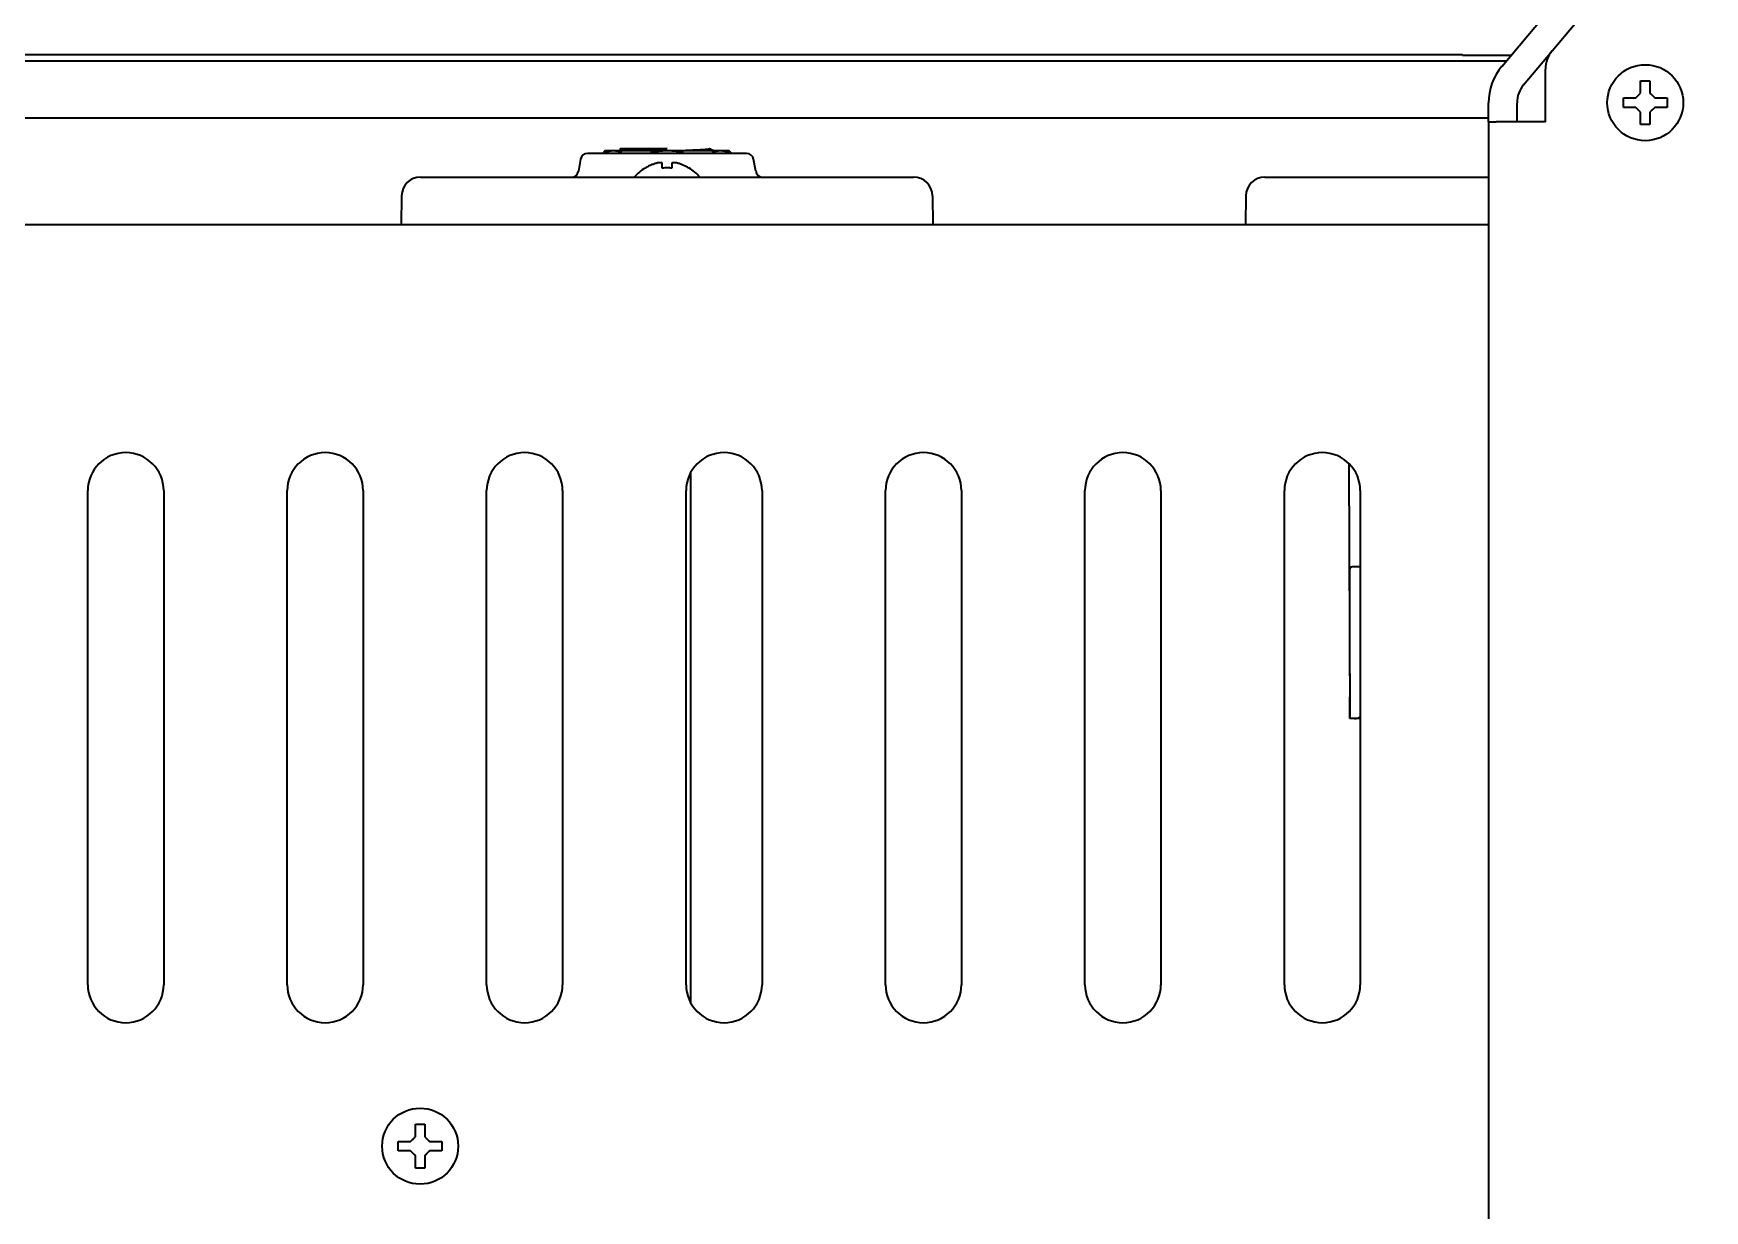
# Model space of a CAD drawing. Header units: inches. Extents: x 885 to 6823, y 710 to 5493.
# Drawn here: x 2995.1 to 3171, y 5209.3 to 5333.2 of the extents above; entities that cross this region are included whole.
import ezdxf

# ---------------------------------------------------------------- set-up
doc = ezdxf.new("R2010")
doc.units = ezdxf.units.IN
doc.layers.add('1', color=7, linetype='Continuous', true_color=0xffffff)

msp = doc.modelspace()

# ---------------------------------------------------------------- linework, layer by layer
at = {"layer": '1', "color": 7, "linetype": 'Continuous', "lineweight": 35}
for p, q in [((3154.98, 5331.39), (3214.12, 5401.87)), ((3149.68, 5329.74), (3164.47, 5347.36)), ((2731.39, 5330.33), (3150.18, 5330.33)), ((3145.53, 5330.94), (2736.03, 5330.94)), ((3150.65, 5330.89), (3145.53, 5330.89)), ((3151.98, 5327.81), (3154.98, 5331.39)), ((3154.28, 5323.89), (3154.28, 5329.46)), ((3148.28, 5323.89), (3148.28, 5325.89)), ((3151.28, 5323.89), (3151.28, 5325.89)), ((3162.48, 5325.92), (3162.48, 5326.42)), ((3162.48, 5325.42), (3162.48, 5325.92)), ((3167.08, 5326.42), (3167.08, 5325.92)), ((3167.08, 5325.92), (3167.08, 5325.42)), ((2733.28, 5324.33), (3148.28, 5324.33)), ((3148.28, 5323.89), (3148.28, 4700.58)), ((3148.28, 5323.89), (3149.08, 5323.89)), ((3154.28, 5323.89), (3149.08, 5323.89)), ((3052.67, 5319.96), (3052.45, 5318.7)), ((3070.15, 5320.58), (3053.41, 5320.58)), ((3055.27, 5320.88), (3054.97, 5320.58)), ((3055.27, 5320.88), (3056.02, 5320.88)), ((3056.02, 5320.88), (3056.29, 5320.88)), ((3056.29, 5320.88), (3061.51, 5320.88)), ((3056.83, 5321.08), (3056.83, 5320.88)), ((3056.83, 5321.08), (3061.78, 5321.08)), ((3061.51, 5320.88), (3062.05, 5320.88)), ((3062.05, 5320.88), (3067.28, 5320.88)), ((3067.28, 5320.88), (3067.54, 5320.88)), ((3067.54, 5320.88), (3068.29, 5320.88)), ((3068.59, 5320.58), (3068.29, 5320.88)), ((3071.11, 5318.7), (3070.89, 5319.96)), ((3035.83, 5318.08), (3040.83, 5318.08)), ((3040.83, 5318.08), (3082.73, 5318.08)), ((3059.48, 5319.03), (3059.48, 5319.06)), ((3064.08, 5319.06), (3064.08, 5319.03)), ((3082.73, 5318.08), (3087.73, 5318.08)), ((3124.73, 5318.08), (3129.73, 5318.08)), ((3129.73, 5318.08), (3148.28, 5318.08)), ((3033.83, 5316.12), (3033.78, 5313.08)), ((3089.73, 5316.12), (3089.78, 5313.08)), ((3122.73, 5316.12), (3122.68, 5313.08)), ((2955.78, 5313.08), (3148.28, 5313.08)), ((3064.28, 5240.08), (3064.28, 5287.02)), ((3133.56, 5287.95), (3133.68, 5261.1)), ((3000.78, 5233.08), (3000.78, 5285.08)), ((3008.78, 5285.08), (3008.78, 5233.08)), ((3021.78, 5233.08), (3021.78, 5285.08)), ((3029.78, 5285.08), (3029.78, 5233.08)), ((3042.78, 5233.08), (3042.78, 5285.08)), ((3050.78, 5285.08), (3050.78, 5233.08)), ((3063.78, 5233.08), (3063.78, 5285.08)), ((3071.78, 5285.08), (3071.78, 5233.08)), ((3084.78, 5233.08), (3084.78, 5285.08)), ((3092.78, 5285.08), (3092.78, 5233.08)), ((3105.78, 5233.08), (3105.78, 5285.08)), ((3113.78, 5285.08), (3113.78, 5233.08)), ((3126.78, 5233.08), (3126.78, 5285.08)), ((3134.78, 5285.08), (3134.78, 5233.08)), ((3133.9, 5277.08), (3134.78, 5277.08)), ((3133.68, 5265.83), (3133.68, 5271.9)), ((3133.68, 5261.1), (3133.68, 5261.08)), ((3134.18, 5261.08), (3133.68, 5261.08)), ((3134.78, 5261.08), (3134.18, 5261.08)), ((3064.28, 5231.14), (3064.28, 5240.08)), ((3033.48, 5216.08), (3033.48, 5216.58)), ((3033.48, 5215.58), (3033.48, 5216.08)), ((3038.08, 5216.58), (3038.08, 5216.08)), ((3038.08, 5216.08), (3038.08, 5215.58))]:
    msp.add_line(p, q, dxfattribs=at)
for centre in [(3164.78, 5325.92), (3035.78, 5216.08)]:
    msp.add_circle(centre, 4, dxfattribs=at)
for centre, radius, start, end in [((3157.28, 5329.46), 3, 140, 180), ((3154.28, 5325.89), 6, 140, 180), ((3154.28, 5325.89), 3, 140, 180), ((3053.41, 5319.83), 0.75, 90, 170), ((3070.15, 5319.83), 0.75, 10, 90), ((3035.83, 5316.08), 2, 90, 179), ((3051.71, 5318.83), 0.75, 270, 350), ((3061.98, 5314.96), 4.8, 121.3727, 139.458), ((3061.58, 5314.96), 4.8, 40.542, 58.6273), ((3071.85, 5318.83), 0.75, 190, 270), ((3087.73, 5316.08), 2, 1, 90), ((3124.73, 5316.08), 2, 90, 179), ((3004.78, 5285.08), 4, 0, 180), ((3025.78, 5285.08), 4, 0, 180), ((3046.78, 5285.08), 4, 0, 180), ((3067.78, 5285.08), 4, 0, 180), ((3088.78, 5285.08), 4, 0, 180), ((3109.78, 5285.08), 4, 0, 180), ((3130.78, 5285.08), 4, 0, 180), ((3134.18, 5262.08), 1, 270, 306.8719), ((3004.78, 5233.08), 4, 180, 0), ((3025.78, 5233.08), 4, 180, 0), ((3046.78, 5233.08), 4, 180, 0), ((3067.78, 5233.08), 4, 180, 0), ((3088.78, 5233.08), 4, 180, 0), ((3109.78, 5233.08), 4, 180, 0), ((3130.78, 5233.08), 4, 180, 0)]:
    msp.add_arc(centre, radius, start, end, dxfattribs=at)
msp.add_ellipse((3606.11, 5256.35), major_axis=(5.64, -1013.69), ratio=0.466017, start_param=4.700442, end_param=4.702845, dxfattribs=at)
for points, degree in [([(3163.78, 5326.42), (3163.8, 5326.45), (3163.85, 5326.49), (3163.92, 5326.56), (3163.99, 5326.64), (3164.07, 5326.71), (3164.14, 5326.78), (3164.21, 5326.85), (3164.26, 5326.9), (3164.28, 5326.92)], 3), ([(3164.28, 5328.22), (3164.45, 5328.22), (3164.78, 5328.22), (3165.11, 5328.22), (3165.28, 5328.22)], 3), ([(3164.28, 5326.92), (3164.28, 5326.98), (3164.28, 5327.08), (3164.28, 5327.25), (3164.28, 5327.41), (3164.28, 5327.56), (3164.28, 5327.71), (3164.28, 5327.87), (3164.28, 5328.03), (3164.28, 5328.16), (3164.28, 5328.22)], 3), ([(3165.28, 5326.92), (3165.31, 5326.9), (3165.36, 5326.84), (3165.43, 5326.77), (3165.5, 5326.7), (3165.57, 5326.63), (3165.64, 5326.56), (3165.71, 5326.49), (3165.76, 5326.45), (3165.78, 5326.42)], 3), ([(3163.78, 5325.42), (3163.73, 5325.42), (3163.62, 5325.42), (3163.46, 5325.42), (3163.3, 5325.42), (3163.14, 5325.42), (3162.99, 5325.42), (3162.83, 5325.42), (3162.67, 5325.42), (3162.54, 5325.42), (3162.48, 5325.42)], 3), ([(3164.28, 5324.92), (3164.25, 5324.95), (3164.2, 5325), (3164.13, 5325.07), (3164.06, 5325.14), (3163.99, 5325.22), (3163.92, 5325.28), (3163.85, 5325.35), (3163.8, 5325.4), (3163.78, 5325.42)], 3), ([(3165.78, 5325.42), (3165.76, 5325.4), (3165.71, 5325.35), (3165.64, 5325.28), (3165.57, 5325.21), (3165.49, 5325.14), (3165.42, 5325.07), (3165.35, 5324.99), (3165.3, 5324.95), (3165.28, 5324.92)], 3), ([(3165.78, 5326.42), (3165.83, 5326.42), (3165.94, 5326.42), (3166.1, 5326.42), (3166.26, 5326.42), (3166.42, 5326.42), (3166.57, 5326.42), (3166.73, 5326.42), (3166.89, 5326.42), (3167.02, 5326.42), (3167.08, 5326.42)], 3), ([(3165.28, 5323.62), (3165.11, 5323.62), (3164.78, 5323.62), (3164.45, 5323.62), (3164.28, 5323.62)], 3), ([(3165.28, 5324.92), (3165.28, 5324.87), (3165.28, 5324.76), (3165.28, 5324.6), (3165.28, 5324.44), (3165.28, 5324.28), (3165.28, 5324.13), (3165.28, 5323.98), (3165.28, 5323.81), (3165.28, 5323.69), (3165.28, 5323.62)], 3), ([(3066.72, 5320.84), (3066.22, 5321.09)], 1), ([(3060.78, 5319.58), (3060.73, 5319.56), (3060.62, 5319.53), (3060.46, 5319.48), (3060.3, 5319.43), (3060.14, 5319.37), (3059.99, 5319.3), (3059.83, 5319.22), (3059.67, 5319.14), (3059.54, 5319.07), (3059.48, 5319.03)], 3), ([(3061.28, 5319.58), (3061.25, 5319.58), (3061.2, 5319.59), (3061.13, 5319.59), (3061.06, 5319.59), (3060.99, 5319.59), (3060.92, 5319.59), (3060.85, 5319.59), (3060.8, 5319.58), (3060.78, 5319.58)], 3), ([(3062.28, 5319.03), (3062.11, 5319.05), (3061.78, 5319.07), (3061.45, 5319.05), (3061.28, 5319.03)], 3), ([(3062.78, 5319.58), (3062.76, 5319.58), (3062.71, 5319.59), (3062.64, 5319.59), (3062.57, 5319.59), (3062.49, 5319.59), (3062.42, 5319.59), (3062.35, 5319.59), (3062.3, 5319.58), (3062.28, 5319.58)], 3), ([(3062.28, 5319.58), (3062.28, 5319.56), (3062.28, 5319.53), (3062.28, 5319.48), (3062.28, 5319.43), (3062.28, 5319.37), (3062.28, 5319.3), (3062.28, 5319.22), (3062.28, 5319.14), (3062.28, 5319.07), (3062.28, 5319.03)], 3), ([(3133.68, 5271.9), (3133.68, 5272.47), (3133.68, 5273.04), (3133.68, 5273.62)], 3), ([(3035.28, 5218.38), (3035.45, 5218.38), (3035.78, 5218.38), (3036.11, 5218.38), (3036.28, 5218.38)], 3), ([(3035.28, 5217.08), (3035.28, 5217.14), (3035.28, 5217.24), (3035.28, 5217.41), (3035.28, 5217.56), (3035.28, 5217.72), (3035.28, 5217.87), (3035.28, 5218.03), (3035.28, 5218.19), (3035.28, 5218.32), (3035.28, 5218.38)], 3), ([(3034.78, 5216.58), (3034.8, 5216.61), (3034.85, 5216.65), (3034.92, 5216.72), (3034.99, 5216.8), (3035.07, 5216.87), (3035.14, 5216.94), (3035.21, 5217.01), (3035.26, 5217.06), (3035.28, 5217.08)], 3), ([(3036.28, 5217.08), (3036.31, 5217.06), (3036.36, 5217), (3036.43, 5216.93), (3036.5, 5216.86), (3036.57, 5216.79), (3036.64, 5216.72), (3036.71, 5216.65), (3036.76, 5216.6), (3036.78, 5216.58)], 3), ([(3036.78, 5216.58), (3036.83, 5216.58), (3036.94, 5216.58), (3037.1, 5216.58), (3037.26, 5216.58), (3037.42, 5216.58), (3037.57, 5216.58), (3037.73, 5216.58), (3037.89, 5216.58), (3038.02, 5216.58), (3038.08, 5216.58)], 3), ([(3034.78, 5215.58), (3034.73, 5215.58), (3034.62, 5215.58), (3034.46, 5215.58), (3034.3, 5215.58), (3034.14, 5215.58), (3033.99, 5215.58), (3033.83, 5215.58), (3033.67, 5215.58), (3033.54, 5215.58), (3033.48, 5215.58)], 3), ([(3035.28, 5215.08), (3035.25, 5215.11), (3035.2, 5215.16), (3035.13, 5215.23), (3035.06, 5215.3), (3034.99, 5215.37), (3034.92, 5215.44), (3034.85, 5215.51), (3034.8, 5215.56), (3034.78, 5215.58)], 3), ([(3036.78, 5215.58), (3036.76, 5215.56), (3036.71, 5215.51), (3036.64, 5215.44), (3036.57, 5215.37), (3036.49, 5215.3), (3036.42, 5215.22), (3036.35, 5215.15), (3036.3, 5215.11), (3036.28, 5215.08)], 3), ([(3036.28, 5215.08), (3036.28, 5215.03), (3036.28, 5214.92), (3036.28, 5214.76), (3036.28, 5214.6), (3036.28, 5214.44), (3036.28, 5214.29), (3036.28, 5214.14), (3036.28, 5213.97), (3036.28, 5213.85), (3036.28, 5213.78)], 3), ([(3036.28, 5213.78), (3036.11, 5213.78), (3035.78, 5213.78), (3035.45, 5213.78), (3035.28, 5213.78)], 3)]:
    msp.add_open_spline(points, degree=degree, dxfattribs=at)
for points, knots in [([(3165.28, 5328.22), (3165.28, 5328.02), (3165.28, 5327.81), (3165.28, 5327.48), (3165.28, 5327.37), (3165.28, 5327.15), (3165.28, 5327.04), (3165.28, 5326.92)], [0, 0, 0, 0, 0.5, 0.5, 0.75, 0.75, 1, 1, 1, 1]), ([(3162.48, 5326.42), (3162.68, 5326.42), (3162.89, 5326.42), (3163.22, 5326.42), (3163.33, 5326.42), (3163.55, 5326.42), (3163.67, 5326.42), (3163.78, 5326.42)], [0, 0, 0, 0, 0.5, 0.5, 0.75, 0.75, 1, 1, 1, 1]), ([(3167.08, 5325.42), (3166.88, 5325.42), (3166.67, 5325.42), (3166.34, 5325.42), (3166.23, 5325.42), (3166.01, 5325.42), (3165.9, 5325.42), (3165.78, 5325.42)], [0, 0, 0, 0, 0.5, 0.5, 0.75, 0.75, 1, 1, 1, 1]), ([(3164.28, 5323.62), (3164.28, 5323.83), (3164.28, 5324.03), (3164.28, 5324.36), (3164.28, 5324.47), (3164.28, 5324.69), (3164.28, 5324.81), (3164.28, 5324.92)], [0, 0, 0, 0, 0.5, 0.5, 0.75, 0.75, 1, 1, 1, 1]), ([(3055.3, 5320.67), (3055.39, 5320.71), (3055.47, 5320.75), (3055.58, 5320.79), (3055.6, 5320.79), (3055.64, 5320.81), (3055.65, 5320.81), (3055.71, 5320.83), (3055.75, 5320.84), (3055.86, 5320.86), (3055.94, 5320.88), (3056.02, 5320.88)], [0, 0, 0, 0, 0.367214, 0.367214, 0.446312, 0.446312, 0.52541, 0.52541, 0.683607, 0.683607, 1, 1, 1, 1]), ([(3056.29, 5320.88), (3056.44, 5320.87), (3056.59, 5320.83), (3056.82, 5320.75), (3056.91, 5320.72), (3056.99, 5320.67)], [0, 0, 0, 0, 0.639156, 0.639156, 1, 1, 1, 1]), ([(3061.78, 5321.08), (3061.52, 5321.07), (3061.26, 5321.07), (3060.88, 5321.05), (3060.75, 5321.05), (3060.59, 5321.04), (3060.56, 5321.04), (3060.49, 5321.04), (3060.4, 5321.04), (3060.31, 5321.03), (3060.12, 5321.03), (3060, 5321.02), (3059.76, 5321.02), (3059.65, 5321.01), (3059.42, 5321), (3059.3, 5321), (3059.16, 5320.99), (3059.14, 5320.99), (3059.08, 5320.99), (3059.05, 5320.99), (3058.97, 5320.99), (3058.92, 5320.98), (3058.66, 5320.97), (3058.46, 5320.97), (3058.19, 5320.95), (3058.1, 5320.95), (3057.97, 5320.94), (3057.93, 5320.94), (3057.85, 5320.94), (3057.81, 5320.93), (3057.62, 5320.92), (3057.49, 5320.92), (3057.25, 5320.9), (3057.15, 5320.89), (3057.07, 5320.88)], [0, 0, 0, 0, 0.125, 0.125, 0.1875, 0.1875, 0.203125, 0.203125, 0.21875, 0.25, 0.25, 0.3125, 0.3125, 0.375, 0.375, 0.4375, 0.4375, 0.453125, 0.453125, 0.46875, 0.46875, 0.5, 0.5, 0.625, 0.625, 0.6875, 0.6875, 0.71875, 0.71875, 0.75, 0.75, 0.875, 0.875, 1, 1, 1, 1]), ([(3060.08, 5320.67), (3060.25, 5320.71), (3060.42, 5320.75), (3060.64, 5320.79), (3060.67, 5320.79), (3060.75, 5320.81), (3060.79, 5320.81), (3060.9, 5320.83), (3060.98, 5320.84), (3061.21, 5320.86), (3061.36, 5320.88), (3061.51, 5320.88)], [0, 0, 0, 0, 0.367214, 0.367214, 0.446312, 0.446312, 0.52541, 0.52541, 0.683607, 0.683607, 1, 1, 1, 1]), ([(3062.05, 5320.88), (3062.36, 5320.87), (3062.66, 5320.83), (3063.12, 5320.75), (3063.29, 5320.72), (3063.46, 5320.67)], [0, 0, 0, 0, 0.639156, 0.639156, 1, 1, 1, 1]), ([(3063.16, 5320.88), (3063.27, 5320.89), (3063.38, 5320.89), (3063.59, 5320.9), (3063.8, 5320.91), (3064.01, 5320.92), (3064.16, 5320.92), (3064.2, 5320.92), (3064.3, 5320.93), (3064.35, 5320.93), (3064.49, 5320.94), (3064.67, 5320.94), (3064.93, 5320.96), (3065.09, 5320.96), (3065.2, 5320.97), (3065.24, 5320.97), (3065.29, 5320.98), (3065.31, 5320.98), (3065.35, 5320.98), (3065.36, 5320.98), (3065.52, 5320.99), (3065.64, 5321), (3065.8, 5321.01), (3065.89, 5321.02), (3065.97, 5321.03), (3066.02, 5321.03), (3066.03, 5321.03), (3066.04, 5321.04), (3066.07, 5321.04), (3066.09, 5321.04), (3066.13, 5321.05), (3066.18, 5321.06), (3066.22, 5321.07), (3066.23, 5321.08), (3066.23, 5321.08)], [0, 0, 0, 0, 0.0625, 0.0625, 0.125, 0.1875, 0.1875, 0.21875, 0.21875, 0.25, 0.25, 0.3125, 0.375, 0.4375, 0.4375, 0.46875, 0.46875, 0.484375, 0.484375, 0.5, 0.5, 0.625, 0.625, 0.6875, 0.75, 0.75, 0.765625, 0.765625, 0.78125, 0.8125, 0.8125, 0.875, 0.9375, 1, 1, 1, 1]), ([(3066.56, 5320.67), (3066.64, 5320.71), (3066.73, 5320.75), (3066.84, 5320.79), (3066.86, 5320.79), (3066.89, 5320.81), (3066.91, 5320.81), (3066.97, 5320.83), (3067.01, 5320.84), (3067.12, 5320.86), (3067.2, 5320.88), (3067.28, 5320.88)], [0, 0, 0, 0, 0.367214, 0.367214, 0.446312, 0.446312, 0.52541, 0.52541, 0.683607, 0.683607, 1, 1, 1, 1]), ([(3067.54, 5320.88), (3067.7, 5320.87), (3067.85, 5320.83), (3068.08, 5320.75), (3068.16, 5320.72), (3068.25, 5320.67)], [0, 0, 0, 0, 0.639156, 0.639156, 1, 1, 1, 1]), ([(3061.28, 5319.03), (3061.28, 5319.15), (3061.28, 5319.26), (3061.28, 5319.4), (3061.28, 5319.44), (3061.28, 5319.51), (3061.28, 5319.55), (3061.28, 5319.58)], [0, 0, 0, 0, 0.5, 0.5, 0.75, 0.75, 1, 1, 1, 1]), ([(3064.08, 5319.03), (3063.88, 5319.15), (3063.67, 5319.26), (3063.34, 5319.4), (3063.23, 5319.44), (3063.01, 5319.51), (3062.9, 5319.55), (3062.78, 5319.58)], [0, 0, 0, 0, 0.5, 0.5, 0.75, 0.75, 1, 1, 1, 1]), ([(3133.68, 5276.61), (3133.68, 5276.65), (3133.68, 5276.68), (3133.69, 5276.75), (3133.69, 5276.79), (3133.7, 5276.87), (3133.71, 5276.92), (3133.75, 5277), (3133.77, 5277.03), (3133.81, 5277.06), (3133.81, 5277.06), (3133.83, 5277.07), (3133.85, 5277.08), (3133.88, 5277.08), (3133.9, 5277.08)], [0, 0, 0, 0, 0.125, 0.125, 0.25, 0.25, 0.5, 0.5, 0.75, 0.75, 0.8125, 0.8125, 0.875, 1, 1, 1, 1]), ([(3133.68, 5273.62), (3133.68, 5273.78), (3133.68, 5273.95), (3133.68, 5274.15), (3133.68, 5274.19), (3133.68, 5274.26), (3133.68, 5274.38), (3133.68, 5274.49), (3133.68, 5274.72), (3133.68, 5275.01), (3133.68, 5275.27), (3133.68, 5275.46), (3133.68, 5275.52), (3133.68, 5275.62), (3133.68, 5275.65), (3133.68, 5275.71), (3133.68, 5275.73), (3133.68, 5275.88), (3133.68, 5276.1), (3133.68, 5276.28), (3133.68, 5276.46), (3133.68, 5276.54), (3133.68, 5276.61)], [0, 0, 0, 0, 0.125, 0.125, 0.15625, 0.15625, 0.1875, 0.25, 0.25, 0.375, 0.5, 0.5, 0.5625, 0.5625, 0.59375, 0.59375, 0.625, 0.625, 0.75, 0.875, 0.875, 1, 1, 1, 1]), ([(3133.68, 5261.1), (3133.68, 5261.11), (3133.68, 5261.14), (3133.68, 5261.21), (3133.68, 5261.26), (3133.68, 5261.35), (3133.68, 5261.38), (3133.68, 5261.43), (3133.68, 5261.45), (3133.68, 5261.49), (3133.68, 5261.51), (3133.68, 5261.61), (3133.68, 5261.7), (3133.68, 5261.9), (3133.68, 5262.01), (3133.68, 5262.16), (3133.68, 5262.19), (3133.68, 5262.25), (3133.68, 5262.35), (3133.68, 5262.44), (3133.68, 5262.64), (3133.68, 5262.78), (3133.68, 5263.08), (3133.68, 5263.23), (3133.68, 5263.39)], [0, 0, 0, 0, 0.125, 0.125, 0.25, 0.25, 0.3125, 0.3125, 0.34375, 0.34375, 0.375, 0.375, 0.5, 0.5, 0.625, 0.625, 0.65625, 0.65625, 0.6875, 0.75, 0.75, 0.875, 0.875, 1, 1, 1, 1]), ([(3036.28, 5218.38), (3036.28, 5218.18), (3036.28, 5217.97), (3036.28, 5217.64), (3036.28, 5217.53), (3036.28, 5217.31), (3036.28, 5217.2), (3036.28, 5217.08)], [0, 0, 0, 0, 0.5, 0.5, 0.75, 0.75, 1, 1, 1, 1]), ([(3033.48, 5216.58), (3033.68, 5216.58), (3033.89, 5216.58), (3034.22, 5216.58), (3034.33, 5216.58), (3034.55, 5216.58), (3034.67, 5216.58), (3034.78, 5216.58)], [0, 0, 0, 0, 0.5, 0.5, 0.75, 0.75, 1, 1, 1, 1]), ([(3035.28, 5213.78), (3035.28, 5213.98), (3035.28, 5214.19), (3035.28, 5214.52), (3035.28, 5214.63), (3035.28, 5214.85), (3035.28, 5214.97), (3035.28, 5215.08)], [0, 0, 0, 0, 0.5, 0.5, 0.75, 0.75, 1, 1, 1, 1]), ([(3038.08, 5215.58), (3037.88, 5215.58), (3037.67, 5215.58), (3037.34, 5215.58), (3037.23, 5215.58), (3037.01, 5215.58), (3036.9, 5215.58), (3036.78, 5215.58)], [0, 0, 0, 0, 0.5, 0.5, 0.75, 0.75, 1, 1, 1, 1])]:
    msp.add_open_spline(points, degree=3, knots=knots, dxfattribs=at)

doc.saveas('drawing.dxf')
